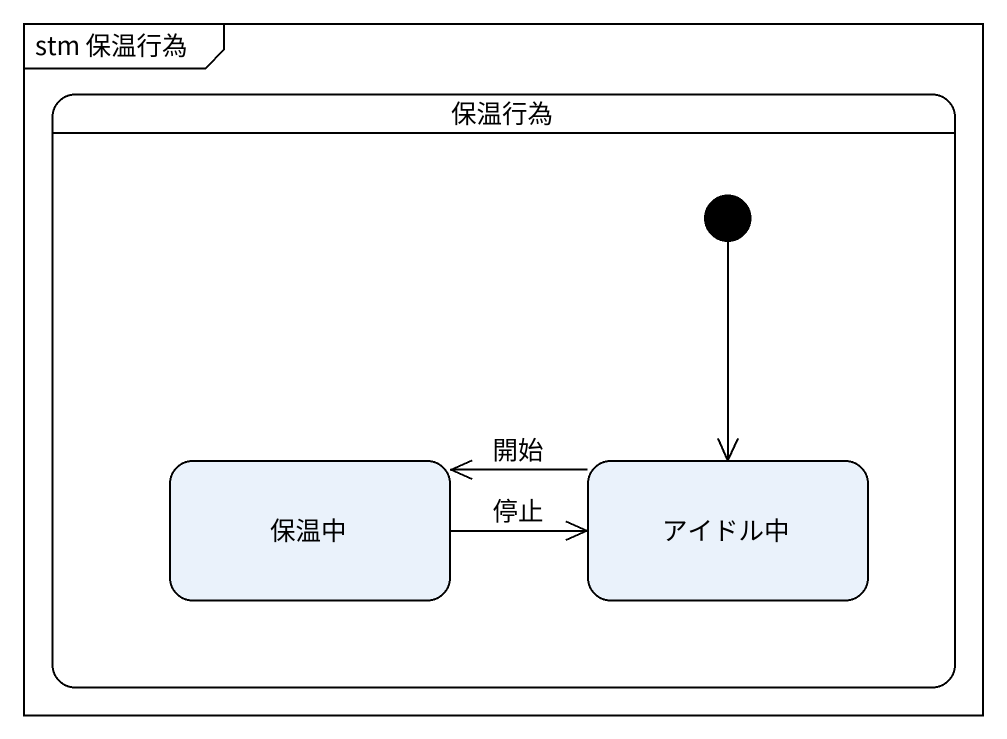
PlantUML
@startuml
mainframe stm 保温行為
hide empty description
state 保温行為 {
  state 保温中
  state アイドル中
  [*] --> アイドル中
}
保温中 -right-> アイドル中 : 停止
アイドル中 -left-> 保温中 : 開始
@enduml
